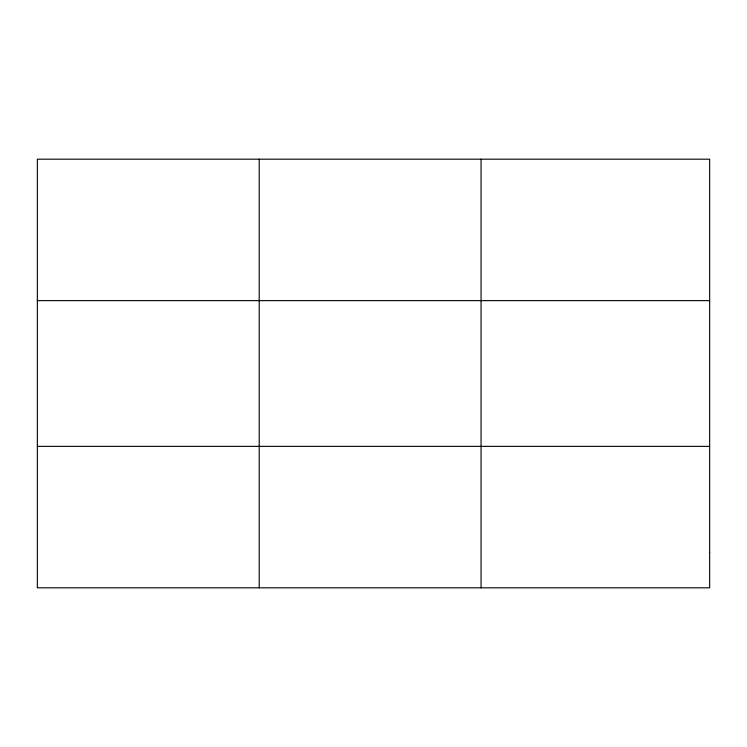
<?xml version="1.0" encoding="UTF-8"?>
<svg xmlns="http://www.w3.org/2000/svg" width="747" height="747" viewBox="0 0 747 747"><rect width="100%" height="100%" fill="white"/><g stroke="black" fill="none" stroke-linecap="round" stroke-linejoin="round"><path stroke-width="1.12" d="M259.209 159.186L259.209 587.814M481.068 159.186L481.068 587.814M37.35 300.63L709.65 300.63M37.35 446.37L709.65 446.37M709.65 552.453L709.65 587.814L37.35 587.814L37.35 159.186L709.65 159.186L709.65 552.453"/></g></svg>
